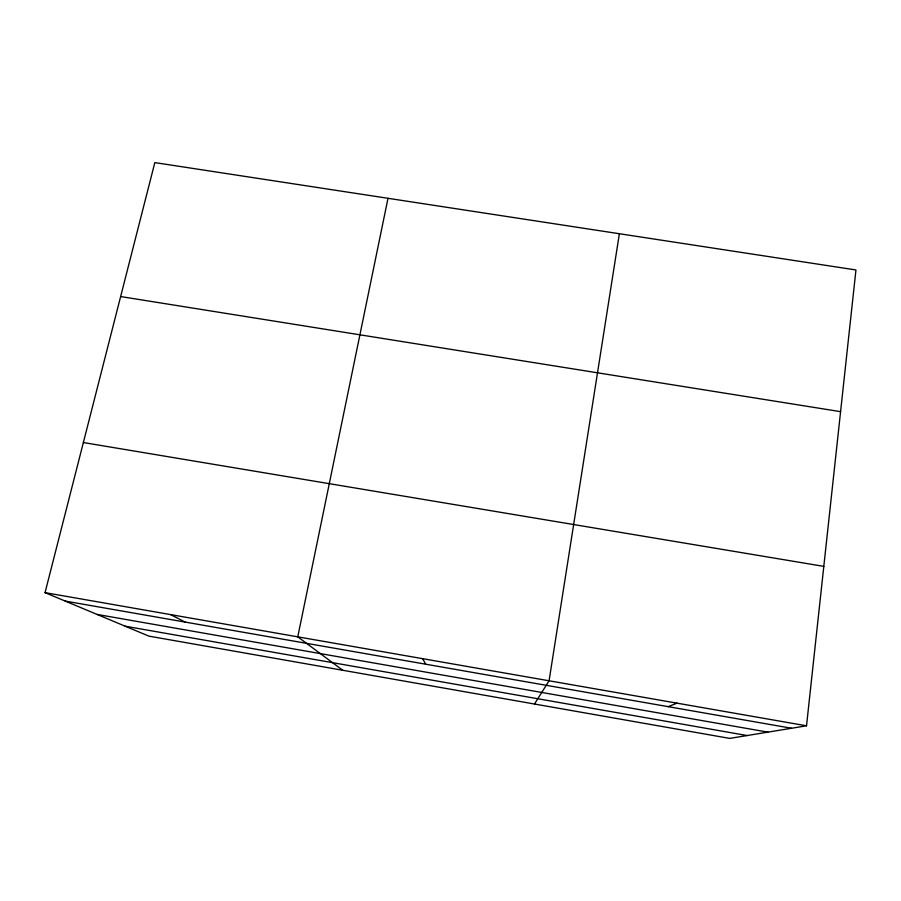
<?xml version="1.0" encoding="UTF-8"?>
<svg xmlns="http://www.w3.org/2000/svg" width="901" height="901" viewBox="0 0 901 901"><rect width="100%" height="100%" fill="white"/><g stroke="black" fill="none" stroke-linecap="round" stroke-linejoin="round"><path stroke-width="1.35" d="M806.519 725.801L855.95 269.962L154.837 162.597L45.05 592.644L148.879 636.129L729.731 738.403L806.519 725.801L45.05 592.644M619.381 233.731L549.081 680.773L534.484 704.019M388.004 198.299L297.769 636.838L342.774 670.265M668.159 706.666L677.011 703.152M120.644 296.553L840.588 411.667M83.365 442.537L823.807 566.38M65.21 601.08L791.506 728.256M97.049 614.414L767.9 732.141M125.194 626.206L747.143 735.543M170.638 614.606L185.167 622.084M422.67 658.676L425.7 664.206"/></g></svg>
